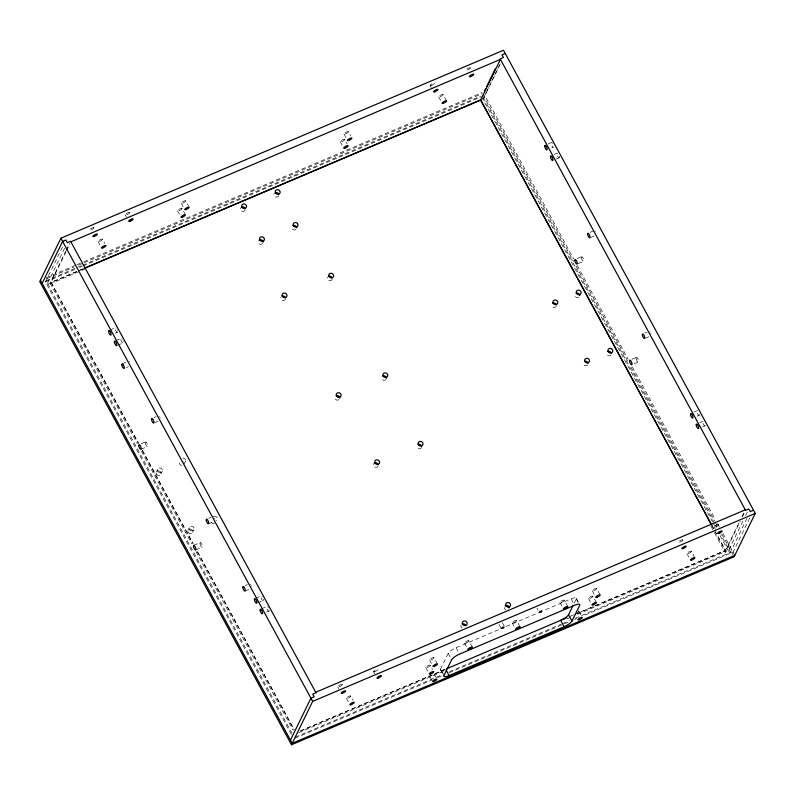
<?xml version="1.0" encoding="UTF-8"?>
<svg xmlns="http://www.w3.org/2000/svg" width="795" height="795" viewBox="0 0 795 795"><rect width="100%" height="100%" fill="white"/><g stroke="black" fill="none" stroke-linecap="round" stroke-linejoin="round"><path stroke-width="0.6" stroke-dasharray="3.98 2.98" d="M291.348 734.391L45.434 281.957L63.193 245.536M64.634 248.179L46.875 284.61L50.125 283.229L65.737 251.22M66.273 250.107L69.503 243.489M66.025 251.747L50.413 283.755L84.687 269.197M66.561 250.644L69.791 244.015M156.198 472.28L157.589 469.418M160.898 473.969L162.289 471.117M184.221 464.071L185.613 461.209M187.878 530.573L189.28 527.711M192.579 532.262L193.97 529.4M486.391 92.061L484.781 95.37L573.672 258.932M486.928 90.958L491.24 82.133M491.777 81.03L500.393 63.361M482.963 99.405L490.495 83.952M492.652 79.54L500.184 64.087M443.988 675.452L440.529 669.092L448.201 653.361A7.503 1.968 -28.5 0 1 456.101 647.736L499.369 629.372M574.169 603.196L576.206 599.003A7.503 1.968 -28.5 0 0 571.098 598.903L543.77 610.51M738.823 523.06L724.831 551.76L577.448 614.346M742.053 516.442L743.673 513.123M714.447 532.66L725.12 552.287L740.185 521.381M742.341 516.969L745.034 511.453M742.908 521.103L728.369 550.905L725.12 552.287M745.601 515.587L747.747 511.175M747.042 518.241L729.81 553.558L719.733 535.025M749.755 517.962L733.069 552.177L582.546 616.095M46.15 277.733L75.813 265.142M76.946 264.656L82.65 262.231M83.793 261.754L481.909 92.677M46.597 278.677L73.975 267.05M78.536 265.113L83.097 263.185M84.24 262.698L482.346 93.621M81.398 265.739L46.011 280.764L291.934 733.199M82.541 265.252L480.965 96.046M45.434 281.957L75.108 269.356M79.679 267.408L81.965 266.444M83.107 265.957L480.379 97.238M83.097 268.74L51.109 282.324L138.847 443.739M82.988 268.978L50.989 282.563L138.141 442.885M109.949 330.054L115.374 327.749M548.212 143.935L551.472 142.553A2.504 0.835 67 0 0 551.71 145.217A2.504 0.835 67 0 0 553.449 147.135L551.283 148.059M115.196 333.254L117.362 332.34M115.712 340.648L121.138 338.352A2.504 0.835 67 0 0 121.516 341.313A2.504 0.835 67 0 0 123.285 342.764M553.976 154.528L557.225 153.147M117.7 345.239L123.126 342.933M555.963 159.119L559.213 157.738M122.102 363.891L126.435 362.053M126.256 367.558L128.422 366.644M153.932 417.554L156.108 416.64M590.029 232.359L594.362 230.51M154.836 422.602L158.086 421.221M590.923 237.407L594.183 236.026M141.152 443.769L145.485 441.931M577.24 258.574L581.582 256.725M140.963 449.284L147.472 446.512M578.144 263.622L583.57 261.316M208.658 518.241L210.834 517.326M644.755 333.045L646.921 332.121M208.479 523.756L212.822 521.908M645.649 338.094L648.909 336.712M193.712 545.38L200.221 542.617M631.965 359.26L636.308 357.412M195.689 549.971L202.198 547.198M633.953 363.842L638.296 362.003M245.248 585.547L247.414 584.623M245.059 591.053L249.401 589.214M255.702 598.198L261.128 595.892M693.965 412.078L697.215 410.697M257.689 602.789L263.105 600.483M697.036 416.202L699.202 415.278M261.456 608.791L266.882 606.496M699.719 422.672L702.979 421.29M266.703 612.001L268.869 611.077M702.79 426.806L704.966 425.882M506.196 626.47L538.076 612.925M300.51 730.824L445.607 669.201M570.144 616.314L573.573 614.863M574.715 614.376L594.133 606.128M595.276 605.641L725.527 550.329L714.258 529.609M300.401 731.062L445.498 669.44M576.882 613.641L594.024 606.366M595.167 605.879L725.408 550.567L715.331 532.024M298.672 732.742L443.769 671.119M567.163 618.719L570.591 617.258M295.442 737.084L442.706 674.538M449.563 671.626L561.439 624.115M562.572 623.628L569.429 620.726M575.133 618.301L730.396 552.366L720.906 534.926M294.856 738.267L431.854 680.093M437.558 677.668L442.129 675.73M448.976 672.818L569.985 621.432M574.556 619.494L576.832 618.52M470.312 67.933A2.504 0.656 -28.5 0 1 467.082 70.228A2.504 0.656 -28.5 0 1 466.884 69.046A2.504 0.656 -28.5 0 1 470.312 67.933L471.465 70.049M718.601 524.73A2.504 0.656 -28.5 0 1 715.371 527.025A2.504 0.656 -28.5 0 1 715.172 525.843A2.504 0.656 -28.5 0 1 718.601 524.73L719.753 526.856M577.22 265.451L628.179 359.211M632.323 366.823L715.291 519.463M717.617 523.746L719.435 527.095M722.943 533.554L734.789 555.357M482.943 94.714L573.573 261.456M575.938 265.808L628.07 361.715M631.031 367.161L714.546 520.824M715.142 521.908L717.507 526.27M721.661 533.902L732.91 554.602M483.29 97.745L714.983 524.014M715.58 525.107L716.762 527.294M481.522 96.761L712.628 521.937M713.214 523.031L715.589 527.393M714.168 527.006L715.321 529.122M711.893 525.247L713.672 528.516M711.773 525.485L714.735 530.931M710.889 526.111L713.85 531.567M443.113 94.595A2.504 0.656 -28.5 0 1 439.883 96.891A2.504 0.656 -28.5 0 1 439.695 95.718A2.504 0.656 -28.5 0 1 443.113 94.595L446.571 100.955M691.402 551.402A2.504 0.656 -28.5 0 1 688.172 553.698A2.504 0.656 -28.5 0 1 687.983 552.515A2.504 0.656 -28.5 0 1 691.402 551.402L694.283 556.699M682.796 539.934A2.504 0.656 -28.5 0 1 679.576 542.23A2.504 0.656 -28.5 0 1 679.377 541.047A2.504 0.656 -28.5 0 1 682.796 539.934L683.948 542.051M438.681 96.871L442.139 103.231M686.969 553.668L689.851 558.974M430.075 85.413L431.228 87.529M348.429 131.791A2.504 0.656 -28.5 0 1 345.199 134.087A2.504 0.656 -28.5 0 1 345 132.904A2.504 0.656 -28.5 0 1 348.429 131.791L350.724 136.024M596.717 588.588A2.504 0.656 -28.5 0 1 593.487 590.884A2.504 0.656 -28.5 0 1 593.289 589.701A2.504 0.656 -28.5 0 1 596.717 588.588L600.165 594.948M343.997 134.067L346.292 138.3M592.285 590.864L595.733 597.224M344.702 139.413A2.504 0.656 -28.5 0 1 341.482 141.709A2.504 0.656 -28.5 0 1 341.284 140.526A2.504 0.656 -28.5 0 1 344.702 139.413L347.008 143.656M592.99 596.21A2.504 0.656 -28.5 0 1 589.771 598.506A2.504 0.656 -28.5 0 1 589.572 597.323A2.504 0.656 -28.5 0 1 592.99 596.21L596.449 602.57M340.27 141.689L342.575 145.932M588.558 598.486L592.017 604.846M576.345 598.357L579.803 604.717M576.206 599.003L579.088 604.299M578.849 611.097L581.731 616.403M571.098 598.903L573.404 603.147M564.361 600.245A2.504 0.656 -28.5 0 1 561.131 602.54A2.504 0.656 -28.5 0 1 560.942 601.358A2.504 0.656 -28.5 0 1 564.361 600.245L567.819 606.605M559.928 602.521L563.387 608.881M536.953 608.225L538.106 610.341M516.631 620.517A2.504 0.656 -28.5 0 1 513.401 622.813A2.504 0.656 -28.5 0 1 513.212 621.63A2.504 0.656 -28.5 0 1 516.631 620.517L520.089 626.877M512.199 622.793L515.657 629.153M502.311 622.644L504.616 626.887M498.992 624.353L501.297 628.587M468.901 640.79A2.504 0.656 -28.5 0 1 465.671 643.085A2.504 0.656 -28.5 0 1 465.482 641.903A2.504 0.656 -28.5 0 1 468.901 640.79L472.359 647.15M464.469 643.066L467.927 649.426M456.101 647.736L459.56 654.096M448.201 653.361L451.659 659.721M185.702 200.897A2.504 0.656 -28.5 0 1 182.472 203.192A2.504 0.656 -28.5 0 1 182.284 202.01A2.504 0.656 -28.5 0 1 185.702 200.897L188.584 206.193M433.991 657.694A2.504 0.656 -28.5 0 1 430.761 659.989A2.504 0.656 -28.5 0 1 430.572 658.807A2.504 0.656 -28.5 0 1 433.991 657.694L437.449 664.054M440.39 669.738L443.849 676.098M181.27 203.162L183.575 207.406M429.558 659.969L433.017 666.329M181.985 208.519A2.504 0.656 -28.5 0 1 178.756 210.814A2.504 0.656 -28.5 0 1 178.567 209.632A2.504 0.656 -28.5 0 1 181.985 208.519L184.867 213.815M430.274 665.316A2.504 0.656 -28.5 0 1 427.044 667.611A2.504 0.656 -28.5 0 1 426.855 666.429A2.504 0.656 -28.5 0 1 430.274 665.316L432.579 669.559M434.06 673.892L436.942 679.188M177.553 210.794L179.859 215.028M425.842 667.591L429.3 673.951M429.628 676.167L432.51 681.464M129.684 212.593A2.504 0.656 -28.5 0 1 126.455 214.889A2.504 0.656 -28.5 0 1 126.256 213.706A2.504 0.656 -28.5 0 1 129.684 212.593L130.837 214.71M125.252 214.869L126.405 216.985M373.541 671.666L374.693 673.782M102.485 239.255A2.504 0.656 -28.5 0 1 99.256 241.551A2.504 0.656 -28.5 0 1 99.057 240.368A2.504 0.656 -28.5 0 1 102.485 239.255L104.791 243.499M350.774 696.062A2.504 0.656 -28.5 0 1 347.544 698.358A2.504 0.656 -28.5 0 1 347.345 697.175A2.504 0.656 -28.5 0 1 350.774 696.062L353.079 700.296M93.88 227.797A2.504 0.656 -28.5 0 1 90.66 230.093A2.504 0.656 -28.5 0 1 90.461 228.91A2.504 0.656 -28.5 0 1 93.88 227.797L95.032 229.914M342.168 684.594A2.504 0.656 -28.5 0 1 338.948 686.89A2.504 0.656 -28.5 0 1 338.75 685.707A2.504 0.656 -28.5 0 1 342.168 684.594L343.321 686.711M98.053 241.531L101.512 247.891M346.342 698.328L348.647 702.571M337.736 686.87L338.889 688.987M142.404 450.288L193.384 544.078M197.538 551.72L294.16 729.492M142.285 450.526L192.678 543.233M197.418 551.959L294.051 729.731M50.125 283.229L137.267 443.54M141.411 451.172L191.794 543.869M195.948 551.511L293.166 730.367M552.287 142.961A2.504 0.835 67 0 1 552.614 143.378M559.362 156.267A2.504 0.835 67 0 1 558.806 157.678A2.504 0.835 67 0 1 557.176 155.005A2.504 0.835 67 0 1 557.454 153.127M699.441 414.344A2.504 0.835 67 0 1 698.487 414.98A2.504 0.835 67 0 1 697.026 411.979A2.504 0.835 67 0 1 697.722 410.816M705.205 425.385A2.504 0.835 67 0 1 703.217 423.964A2.504 0.835 67 0 1 703.486 421.41M595.187 230.928A2.504 0.835 67 0 1 595.505 231.335M649.913 331.614A2.504 0.835 67 0 1 650.24 332.022M650.837 333.125A2.504 0.835 67 0 1 651.065 333.731M444.007 669.807A7.503 1.968 -28.5 0 1 440.529 669.092M578.502 610.908A2.504 0.656 -28.5 0 1 578.283 611.912M577.846 612.259A2.504 0.656 -28.5 0 1 577.319 612.597M129.108 361.248A2.504 0.835 67 0 1 129.426 361.536M250.405 584.106A2.504 0.835 67 0 1 250.723 584.524M251.319 585.627A2.504 0.835 67 0 1 251.558 586.233M117.6 331.843A2.504 0.835 67 0 1 116.06 331.267A2.504 0.835 67 0 1 115.215 327.928M115.881 327.868A2.504 0.835 67 0 1 116.199 328.156M117.113 329.667A2.504 0.835 67 0 1 117.352 330.273M121.953 338.759A2.504 0.835 67 0 1 122.281 339.177M123.106 340.876A2.504 0.835 67 0 1 123.275 341.462M263.354 599.986A2.504 0.835 67 0 1 261.505 598.854A2.504 0.835 67 0 1 261.346 595.872M261.943 596.3A2.504 0.835 67 0 1 262.271 596.717M263.264 599.013A2.504 0.835 67 0 1 263.344 599.549M269.108 610.143A2.504 0.835 67 0 1 268.154 610.779A2.504 0.835 67 0 1 266.693 607.778A2.504 0.835 67 0 1 267.388 606.615M268.024 607.32A2.504 0.835 67 0 1 268.342 607.837M213.507 516.521A2.504 0.835 67 0 1 213.825 516.81M214.739 518.32A2.504 0.835 67 0 1 214.968 518.926M159.089 416.123A2.504 0.835 67 0 1 159.417 416.54M160.014 417.633A2.504 0.835 67 0 1 160.242 418.24M611.047 354.967A2.504 2.266 26 0 1 606.615 352.741M587.724 364.865A2.504 2.266 26 0 1 583.292 362.649M556.301 306.045A2.504 2.266 26 0 1 551.501 304.942M578.959 297.101A2.504 2.266 26 0 1 575.192 293.921M295.849 229.487A2.504 2.266 26 0 1 291.825 226.823M278.667 195.669A2.504 2.266 26 0 1 275.299 196.842A2.504 2.266 26 0 1 274.235 193.443M245.039 209.95A2.504 2.266 26 0 1 241.67 211.122A2.504 2.266 26 0 1 240.607 207.724M262.628 243.33A2.504 2.266 26 0 1 259.25 243.817A2.504 2.266 26 0 1 258.464 240.577M285.484 299.089A2.504 2.266 26 0 1 282.414 300.391A2.504 2.266 26 0 1 280.784 297.4M332.131 279.284A2.504 2.266 26 0 1 328.762 280.456A2.504 2.266 26 0 1 327.699 277.058M386.012 379.434A2.504 2.266 26 0 1 381.58 377.218M338.958 399.676A2.504 2.266 26 0 1 334.934 397.023M506.017 609.835A2.504 2.266 26 0 1 504.278 607.42M462.044 627.971A2.504 2.266 26 0 1 460.991 625.258M378.132 465.86A2.504 2.266 26 0 1 375.061 467.162A2.504 2.266 26 0 1 373.431 464.161M421.519 447.426A2.504 2.266 26 0 1 416.719 446.323M214.71 523.637A2.504 2.266 26 0 1 211.877 519.701M181.777 465.512A2.504 2.266 26 0 1 180.713 461.1M183.665 461.786A2.504 2.266 26 0 1 184.042 462.302M213.795 516.531A2.504 2.266 26 0 1 217.114 517.734A2.504 2.266 26 0 1 216.101 520.775M182.711 458.079A2.504 2.266 26 0 1 184.937 462.173M581.344 257.659A2.504 0.835 67 0 0 583.341 261.336A2.504 0.835 67 0 0 583.033 258.067A2.504 0.835 67 0 0 581.344 257.659M636.07 358.346A2.504 0.835 67 0 0 638.067 362.023A2.504 0.835 67 0 0 637.769 358.754A2.504 0.835 67 0 0 636.07 358.346M431.288 85.433A2.504 0.656 -28.5 0 0 434.507 83.137A2.504 0.656 -28.5 0 0 431.089 84.25A2.504 0.656 -28.5 0 0 431.288 85.433M374.743 671.686A2.504 0.656 -28.5 0 0 377.973 669.39A2.504 0.656 -28.5 0 0 374.544 670.503A2.504 0.656 -28.5 0 0 374.743 671.686M199.982 543.551A2.504 0.835 67 0 0 201.97 547.218A2.504 0.835 67 0 0 201.672 543.959A2.504 0.835 67 0 0 199.982 543.551M145.246 442.865A2.504 0.835 67 0 0 147.244 446.532A2.504 0.835 67 0 0 146.946 443.272A2.504 0.835 67 0 0 145.246 442.865M188.057 532.342A2.504 2.266 26 0 0 192.311 532.789A2.504 2.266 26 0 0 190.313 529.122A2.504 2.266 26 0 0 188.057 532.342M156.377 474.049A2.504 2.266 26 0 0 160.63 474.496A2.504 2.266 26 0 0 158.632 470.829A2.504 2.266 26 0 0 156.377 474.049M189.458 529.48A2.504 2.266 26 0 0 193.702 529.937A2.504 2.266 26 0 0 191.714 526.26A2.504 2.266 26 0 0 189.458 529.48M157.768 471.187A2.504 2.266 26 0 0 162.021 471.644A2.504 2.266 26 0 0 160.024 467.967A2.504 2.266 26 0 0 157.768 471.187"/><path stroke-width="1.19" d="M60.907 238.212L39.75 281.589L291.497 744.746L734.093 556.788L755.25 513.411L503.503 50.254L60.907 238.212L312.654 701.379L291.497 744.746M42.175 283.338L62.636 241.392L65.886 240.011L67.327 242.664L70.586 241.283L315.993 692.783L312.733 694.164L314.174 696.818L310.925 698.199L290.463 740.135M484.553 90.859L485.626 88.642M486.709 86.436L495.315 68.777M480.538 100.21L500.453 59.377L70.864 241.809M564.092 626.718A7.503 1.968 -28.5 0 0 571.993 621.094L579.664 605.363A7.503 1.968 -28.5 0 0 574.556 605.263L459.56 654.096A7.503 1.968 -28.5 0 0 451.659 659.721L443.988 675.452A7.503 1.968 -28.5 0 0 449.105 675.551L564.092 626.718L560.634 620.358A7.503 1.968 -28.5 0 0 568.534 614.734L573.145 605.293M505.232 53.434L501.983 54.815L503.414 57.469L500.164 58.85L745.571 510.35L748.83 508.969L750.271 511.612L753.521 510.231M84.24 268.253L480.697 99.892L711.893 525.247M84.131 268.491L480.578 100.13L711.177 524.392M315.704 692.256L745.283 509.814M312.654 701.379L755.25 513.411M446.75 668.714L566.716 617.775M734.789 555.357L292.192 743.315L40.446 280.158M568.534 614.734L571.993 621.094M446.224 670.245L449.105 675.551M607.807 351.47A2.504 2.266 26 0 1 611.355 353.248M584.484 361.377A2.504 2.266 26 0 1 588.032 363.156M552.803 303.084A2.504 2.266 26 0 1 556.351 304.863M576.127 293.176A2.504 2.266 26 0 1 579.734 295.561M293.027 225.551A2.504 2.266 26 0 1 296.634 227.936M275.169 192.698A2.504 2.266 26 0 1 278.717 194.477M241.541 206.978A2.504 2.266 26 0 1 245.089 208.757M259.399 239.842A2.504 2.266 26 0 1 263.006 242.217M281.977 296.128A2.504 2.266 26 0 1 285.524 297.906M328.623 276.312A2.504 2.266 26 0 1 332.171 278.091M382.783 375.946A2.504 2.266 26 0 1 386.39 378.321M336.136 395.751A2.504 2.266 26 0 1 339.743 398.136M505.064 605.87A2.504 2.266 26 0 1 509.188 607.946M462.193 623.986A2.504 2.266 26 0 1 465.741 625.764M374.107 463.197A2.504 2.266 26 0 1 378.172 464.668M418.021 444.465A2.504 2.266 26 0 1 421.569 446.243M501.327 628.428C504.885 628.984 505.024 624.681 501.327 628.428M539.298 612.299C542.846 612.856 542.995 608.563 539.298 612.299M696.231 424.987A2.504 0.835 67 0 0 698.229 428.664A2.504 0.835 67 0 0 697.921 425.395A2.504 0.835 67 0 0 696.231 424.987M690.467 414.394A2.504 0.835 67 0 0 692.465 418.061A2.504 0.835 67 0 0 692.167 414.801A2.504 0.835 67 0 0 690.467 414.394M550.478 156.844A2.504 0.835 67 0 0 552.475 160.52A2.504 0.835 67 0 0 552.177 157.251A2.504 0.835 67 0 0 550.478 156.844M544.724 146.25A2.504 0.835 67 0 0 546.721 149.917A2.504 0.835 67 0 0 546.413 146.658A2.504 0.835 67 0 0 544.724 146.25M587.624 234.217A2.504 0.835 67 0 0 589.612 237.884A2.504 0.835 67 0 0 589.314 234.624A2.504 0.835 67 0 0 587.624 234.217M574.835 260.432A2.504 0.835 67 0 0 576.832 264.099A2.504 0.835 67 0 0 576.534 260.83A2.504 0.835 67 0 0 574.835 260.432M629.561 361.119A2.504 0.835 67 0 0 631.558 364.786A2.504 0.835 67 0 0 631.26 361.516A2.504 0.835 67 0 0 629.561 361.119M642.35 334.904A2.504 0.835 67 0 0 644.338 338.571A2.504 0.835 67 0 0 644.039 335.311A2.504 0.835 67 0 0 642.35 334.904M344.931 148.069A2.504 0.656 -28.5 0 0 348.16 145.773A2.504 0.656 -28.5 0 0 344.742 146.886A2.504 0.656 -28.5 0 0 344.931 148.069M348.657 140.447A2.504 0.656 -28.5 0 0 351.877 138.151A2.504 0.656 -28.5 0 0 348.458 139.264A2.504 0.656 -28.5 0 0 348.657 140.447M185.931 209.552A2.504 0.656 -28.5 0 0 189.16 207.257A2.504 0.656 -28.5 0 0 185.742 208.37A2.504 0.656 -28.5 0 0 185.931 209.552M182.214 217.174A2.504 0.656 -28.5 0 0 185.444 214.879A2.504 0.656 -28.5 0 0 182.015 215.992A2.504 0.656 -28.5 0 0 182.214 217.174M470.541 76.588A2.504 0.656 -28.5 0 0 473.77 74.293A2.504 0.656 -28.5 0 0 470.342 75.406A2.504 0.656 -28.5 0 0 470.541 76.588M434.736 91.793A2.504 0.656 -28.5 0 0 437.966 89.497A2.504 0.656 -28.5 0 0 434.547 90.61A2.504 0.656 -28.5 0 0 434.736 91.793M443.342 103.251A2.504 0.656 -28.5 0 0 446.571 100.955A2.504 0.656 -28.5 0 0 443.143 102.068A2.504 0.656 -28.5 0 0 443.342 103.251M129.913 221.248A2.504 0.656 -28.5 0 0 133.133 218.953A2.504 0.656 -28.5 0 0 129.714 220.066A2.504 0.656 -28.5 0 0 129.913 221.248M94.108 236.453A2.504 0.656 -28.5 0 0 97.338 234.157A2.504 0.656 -28.5 0 0 93.919 235.27A2.504 0.656 -28.5 0 0 94.108 236.453M102.714 247.911A2.504 0.656 -28.5 0 0 105.944 245.615A2.504 0.656 -28.5 0 0 102.515 246.728A2.504 0.656 -28.5 0 0 102.714 247.911M596.946 597.244A2.504 0.656 -28.5 0 0 600.165 594.948A2.504 0.656 -28.5 0 0 596.747 596.061A2.504 0.656 -28.5 0 0 596.946 597.244M593.219 604.866A2.504 0.656 -28.5 0 0 596.449 602.57A2.504 0.656 -28.5 0 0 593.03 603.683A2.504 0.656 -28.5 0 0 593.219 604.866M434.219 666.349A2.504 0.656 -28.5 0 0 437.449 664.054A2.504 0.656 -28.5 0 0 434.03 665.167A2.504 0.656 -28.5 0 0 434.219 666.349M430.502 673.971A2.504 0.656 -28.5 0 0 433.732 671.676A2.504 0.656 -28.5 0 0 430.304 672.789A2.504 0.656 -28.5 0 0 430.502 673.971M378.201 678.046A2.504 0.656 -28.5 0 0 381.421 675.75A2.504 0.656 -28.5 0 0 378.003 676.863A2.504 0.656 -28.5 0 0 378.201 678.046M351.002 704.708A2.504 0.656 -28.5 0 0 354.232 702.412A2.504 0.656 -28.5 0 0 350.804 703.535A2.504 0.656 -28.5 0 0 351.002 704.708M342.397 693.25A2.504 0.656 -28.5 0 0 345.626 690.954A2.504 0.656 -28.5 0 0 342.208 692.067A2.504 0.656 -28.5 0 0 342.397 693.25M718.829 533.385A2.504 0.656 -28.5 0 0 722.059 531.09A2.504 0.656 -28.5 0 0 718.63 532.203A2.504 0.656 -28.5 0 0 718.829 533.385M691.63 560.058A2.504 0.656 -28.5 0 0 694.86 557.762A2.504 0.656 -28.5 0 0 691.431 558.875A2.504 0.656 -28.5 0 0 691.63 560.058M683.034 548.59A2.504 0.656 -28.5 0 0 686.254 546.294A2.504 0.656 -28.5 0 0 682.835 547.407A2.504 0.656 -28.5 0 0 683.034 548.59M564.589 608.9A2.504 0.656 -28.5 0 0 567.819 606.605A2.504 0.656 -28.5 0 0 564.4 607.718A2.504 0.656 -28.5 0 0 564.589 608.9M516.859 629.173A2.504 0.656 -28.5 0 0 520.089 626.877A2.504 0.656 -28.5 0 0 516.67 627.99A2.504 0.656 -28.5 0 0 516.859 629.173M469.13 649.445A2.504 0.656 -28.5 0 0 472.359 647.15A2.504 0.656 -28.5 0 0 468.931 648.263A2.504 0.656 -28.5 0 0 469.13 649.445M433.722 681.484A2.504 0.656 -28.5 0 0 436.942 679.188A2.504 0.656 -28.5 0 0 433.523 680.311A2.504 0.656 -28.5 0 0 433.722 681.484M579.078 619.752A2.504 0.656 -28.5 0 0 582.308 617.457A2.504 0.656 -28.5 0 0 578.889 618.57A2.504 0.656 -28.5 0 0 579.078 619.752M242.833 587.406A2.504 0.835 67 0 0 244.83 591.073A2.504 0.835 67 0 0 244.532 587.803A2.504 0.835 67 0 0 242.833 587.406M121.864 364.835A2.504 0.835 67 0 0 123.851 368.502A2.504 0.835 67 0 0 123.553 365.233A2.504 0.835 67 0 0 121.864 364.835M260.134 610.192A2.504 0.835 67 0 0 262.131 613.859A2.504 0.835 67 0 0 261.833 610.6A2.504 0.835 67 0 0 260.134 610.192M254.38 599.589A2.504 0.835 67 0 0 256.378 603.266A2.504 0.835 67 0 0 256.07 599.996A2.504 0.835 67 0 0 254.38 599.589M114.391 342.049A2.504 0.835 67 0 0 116.388 345.716A2.504 0.835 67 0 0 116.09 342.456A2.504 0.835 67 0 0 114.391 342.049M108.627 331.445A2.504 0.835 67 0 0 110.624 335.122A2.504 0.835 67 0 0 110.326 331.853A2.504 0.835 67 0 0 108.627 331.445M206.253 520.099A2.504 0.835 67 0 0 208.25 523.776A2.504 0.835 67 0 0 207.952 520.506A2.504 0.835 67 0 0 206.253 520.099M193.473 546.314A2.504 0.835 67 0 0 195.461 549.981A2.504 0.835 67 0 0 195.163 546.721A2.504 0.835 67 0 0 193.473 546.314M138.737 445.627A2.504 0.835 67 0 0 140.735 449.294A2.504 0.835 67 0 0 140.437 446.035A2.504 0.835 67 0 0 138.737 445.627M151.527 419.412A2.504 0.835 67 0 0 153.524 423.089A2.504 0.835 67 0 0 153.226 419.82A2.504 0.835 67 0 0 151.527 419.412M576.504 293.355A2.504 2.266 26 0 0 580.757 293.812A2.504 2.266 26 0 0 578.76 290.145A2.504 2.266 26 0 0 576.504 293.355M608.185 351.648A2.504 2.266 26 0 0 612.438 352.106A2.504 2.266 26 0 0 610.451 348.429A2.504 2.266 26 0 0 608.185 351.648M584.862 361.556A2.504 2.266 26 0 0 589.115 362.013A2.504 2.266 26 0 0 587.127 358.336A2.504 2.266 26 0 0 584.862 361.556M553.181 303.263A2.504 2.266 26 0 0 557.434 303.72A2.504 2.266 26 0 0 555.437 300.043A2.504 2.266 26 0 0 553.181 303.263M293.405 225.74A2.504 2.266 26 0 0 297.658 226.187A2.504 2.266 26 0 0 295.661 222.52A2.504 2.266 26 0 0 293.405 225.74M275.547 192.877A2.504 2.266 26 0 0 279.8 193.334A2.504 2.266 26 0 0 277.803 189.667A2.504 2.266 26 0 0 275.547 192.877M241.918 207.167A2.504 2.266 26 0 0 246.172 207.614A2.504 2.266 26 0 0 244.174 203.947A2.504 2.266 26 0 0 241.918 207.167M259.776 240.02A2.504 2.266 26 0 0 264.029 240.468A2.504 2.266 26 0 0 262.032 236.801A2.504 2.266 26 0 0 259.776 240.02M282.354 296.306A2.504 2.266 26 0 0 286.607 296.764A2.504 2.266 26 0 0 284.61 293.087A2.504 2.266 26 0 0 282.354 296.306M329.001 276.491A2.504 2.266 26 0 0 333.254 276.948A2.504 2.266 26 0 0 331.257 273.281A2.504 2.266 26 0 0 329.001 276.491M383.16 376.124A2.504 2.266 26 0 0 387.404 376.572A2.504 2.266 26 0 0 385.416 372.905A2.504 2.266 26 0 0 383.16 376.124M336.514 395.93A2.504 2.266 26 0 0 340.757 396.387A2.504 2.266 26 0 0 338.769 392.71A2.504 2.266 26 0 0 336.514 395.93M505.958 605.74A2.504 2.266 26 0 0 510.211 606.197A2.504 2.266 26 0 0 508.214 602.521A2.504 2.266 26 0 0 505.958 605.74M462.571 624.174A2.504 2.266 26 0 0 466.824 624.622A2.504 2.266 26 0 0 464.827 620.955A2.504 2.266 26 0 0 462.571 624.174M375.002 463.068A2.504 2.266 26 0 0 379.255 463.525A2.504 2.266 26 0 0 377.257 459.858A2.504 2.266 26 0 0 375.002 463.068M418.399 444.644A2.504 2.266 26 0 0 422.652 445.101A2.504 2.266 26 0 0 420.654 441.424A2.504 2.266 26 0 0 418.399 444.644"/></g></svg>
